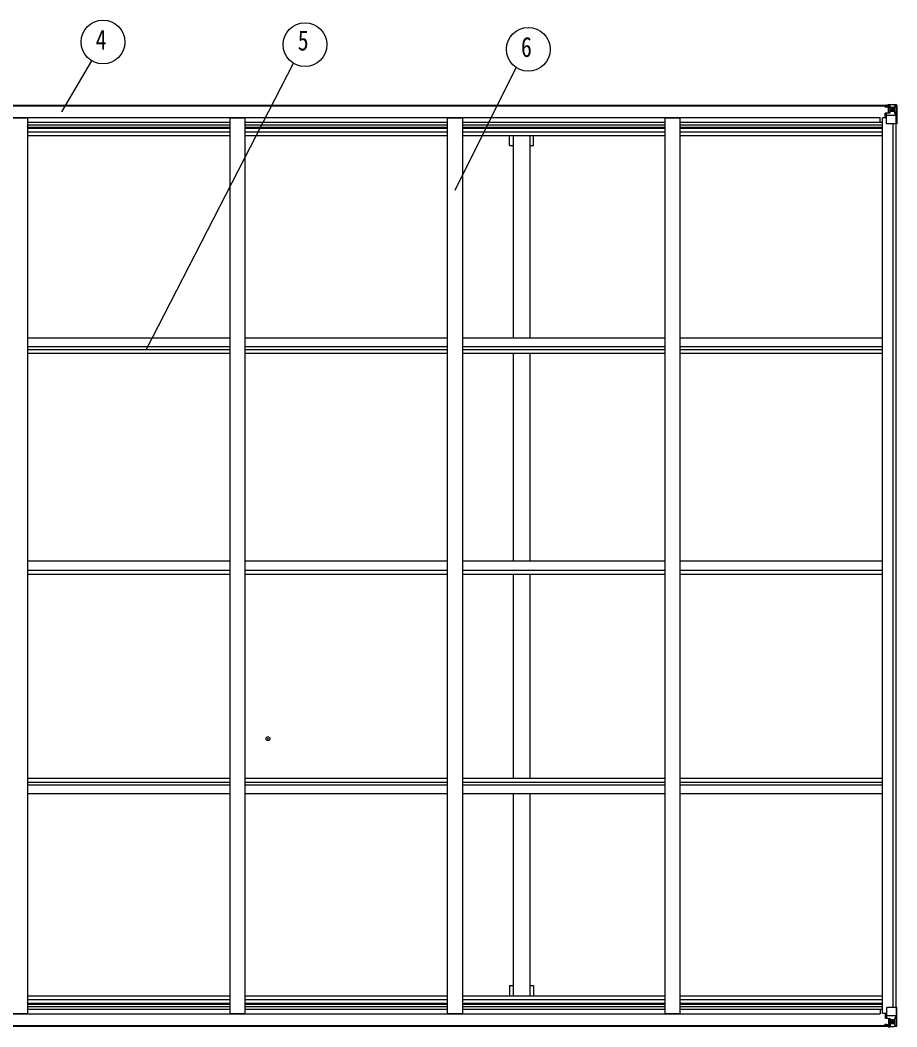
# Model space of a CAD drawing. Units: millimetres, scale not verified. Extents: x -10512 to 10512, y -7425 to 7425.
# Drawn here: x -570 to 2316, y -1334 to 1980 of the extents above; entities that cross this region are included whole.
import ezdxf
from ezdxf.enums import TextEntityAlignment as Align

# ---------------------------------------------------------------- set-up
doc = ezdxf.new("R2010")
doc.units = ezdxf.units.MM
doc.header["$LTSCALE"] = 25
doc.header["$PDMODE"] = 32
doc.header["$PDSIZE"] = 12.5
for name, color, linetype in [('0-4_YKK_13', 4, 'Continuous'), ('0-5_YKK_A1', 4, 'Continuous'), ('0-6_YKK_D', 6, 'Continuous')]:
    doc.layers.add(name, color=color, linetype=linetype)
doc.styles.add('ＭＳ ゴシック', font='')
doc.styles.get('ＭＳ ゴシック').set_extended_font_data('MS Gothic')

msp = doc.modelspace()

# ---------------------------------------------------------------- linework, layer by layer
at = {"layer": '0-4_YKK_13'}
for p, q in [((2276.24, 1696.84), (2276.24, 1697.85)), ((2277.24, 1696.84), (2276.24, 1696.84)), ((2276.24, 1696.84), (2276.24, 1695.28)), ((2276.24, 1695.16), (2276.24, 1695.28)), ((2277.24, 1697.85), (2277.24, 1696.84)), ((2282.24, 1696.84), (2277.24, 1696.84)), ((2282.44, 1700.34), (2280.75, 1699.91)), ((2282.24, 1695.24), (2282.24, 1696.84)), ((2282.24, 1695.24), (2292.24, 1695.15)), ((2282.44, 1700.34), (2282.74, 1700.34)), ((2282.74, 1700.34), (2282.74, 1699.91)), ((2284.24, 1697.1), (2292.24, 1697.1)), ((2284.24, 1697.08), (2292.24, 1697.08)), ((2287.74, 1702.54), (2294.24, 1702.14)), ((2287.74, 1701.66), (2287.74, 1702.54)), ((2294.24, 1701.26), (2287.74, 1701.66)), ((2287.74, 1701.14), (2287.74, 1701.66)), ((2287.74, 1701.14), (2287.74, 1700.73)), ((2287.74, 1700.73), (2292.74, 1700.64)), ((2287.74, 1700.73), (2287.74, 1699.91)), ((2288.74, 1675.04), (2288.74, 1695.01)), ((2292.63, 1694.78), (2288.74, 1694.78)), ((2288.74, 1691.15), (2292.74, 1691.15)), ((2292.24, 1697.1), (2292.24, 1695.15)), ((2292.24, 1696.08), (2292.74, 1696.08)), ((2292.24, 1694.98), (2292.24, 1695.15)), ((2292.24, 1695.15), (2292.24, 1695.15)), ((2292.74, 1696.44), (2294.24, 1696.44)), ((2292.74, 1692.9), (2294.24, 1692.9)), ((2294.24, 1676.05), (2294.24, 1702.14)), ((2294.24, 1702.03), (2306.24, 1701.25)), ((2295.24, 1692.9), (2294.24, 1692.9)), ((2306.24, 1692.9), (2294.24, 1692.9)), ((2308.57, 1692.85), (2306.24, 1692.91)), ((2306.33, 1701.24), (2314.25, 1700.77)), ((2308.57, 1679.38), (2308.57, 1692.85)), ((2309.43, 1696.35), (2312.16, 1700.02)), ((2313.39, 1699.8), (2313.4, 1699.73)), ((2313.4, 1639.14), (2313.4, 1699.73)), ((2315.3, 1700.86), (2315.3, 1700.86)), ((2315.3, 1700.81), (2315.3, 1700.85)), ((2316.24, 1699.85), (2316.24, 1699.82)), ((2277.74, 1674.01), (2278.74, 1674.02)), ((2277.74, 1658.23), (2277.74, 1674.01)), ((2278.74, 1672.29), (2277.74, 1672.29)), ((2277.74, 1662.14), (2282.24, 1662.14)), ((2282.79, 1674.06), (2278.74, 1674.02)), ((2282.24, 1640.14), (2282.24, 1673.24)), ((2306.24, 1665.81), (2282.24, 1665.81)), ((2293.41, 1675.79), (2283.07, 1674.14)), ((2283.07, 1673.5), (2293.41, 1675.15)), ((2283.07, 1674.14), (2283.07, 1673.5)), ((2288.74, 1682.94), (2292.74, 1682.94)), ((2292.74, 1679.34), (2294.24, 1679.34)), ((2293.41, 1675.15), (2293.41, 1675.79)), ((2306.24, 1679.34), (2294.24, 1679.34)), ((2300.76, 1685.7), (2300.76, 1684.74)), ((2306.24, 1679.34), (2308.57, 1679.38)), ((2306.24, 1679.34), (2306.24, 1679.34)), ((2312.85, 1666.03), (2306.24, 1665.81)), ((2312.85, 1666.03), (2308.71, 1678.11)), ((2313.4, 1639.14), (2283.24, 1639.14)), ((2277.74, -1289.23), (2277.74, -1305.01)), ((2277.74, -1289.23), (2277.74, -1305.01)), ((2282.24, -1271.14), (2282.24, -1304.24)), ((2282.24, -1271.14), (2282.24, -1304.24)), ((2313.4, -1270.14), (2283.24, -1270.14)), ((2313.4, -1270.14), (2283.24, -1270.14)), ((2313.4, -1270.14), (2313.4, -1330.73)), ((2313.4, -1270.14), (2313.4, -1330.73)), ((2277.74, -1293.14), (2282.24, -1293.14)), ((2277.74, -1293.14), (2282.24, -1293.14)), ((2278.74, -1303.29), (2277.74, -1303.29)), ((2278.74, -1303.29), (2277.74, -1303.29)), ((2277.74, -1305.01), (2278.74, -1305.02)), ((2277.74, -1305.01), (2278.74, -1305.02)), ((2282.79, -1305.06), (2278.74, -1305.02)), ((2282.79, -1305.06), (2278.74, -1305.02)), ((2306.24, -1296.81), (2282.24, -1296.81)), ((2306.24, -1296.81), (2282.24, -1296.81)), ((2283.07, -1304.5), (2293.41, -1306.15)), ((2283.07, -1305.13), (2283.07, -1304.5)), ((2283.07, -1304.5), (2293.41, -1306.15)), ((2283.07, -1305.13), (2283.07, -1304.5)), ((2293.41, -1306.79), (2283.07, -1305.13)), ((2293.41, -1306.79), (2283.07, -1305.13)), ((2288.74, -1306.04), (2288.74, -1326.01)), ((2288.74, -1306.04), (2288.74, -1326.01)), ((2288.74, -1313.94), (2292.74, -1313.94)), ((2288.74, -1313.94), (2292.74, -1313.94)), ((2288.74, -1322.15), (2292.74, -1322.15)), ((2288.74, -1322.15), (2292.74, -1322.15)), ((2292.74, -1310.34), (2294.24, -1310.34)), ((2292.74, -1310.34), (2294.24, -1310.34)), ((2292.74, -1323.9), (2294.24, -1323.9)), ((2292.74, -1323.9), (2294.24, -1323.9)), ((2293.41, -1306.15), (2293.41, -1306.79)), ((2293.41, -1306.15), (2293.41, -1306.79)), ((2294.24, -1307.05), (2294.24, -1333.14)), ((2294.24, -1307.05), (2294.24, -1333.14)), ((2306.24, -1310.34), (2294.24, -1310.34)), ((2306.24, -1310.34), (2294.24, -1310.34)), ((2295.24, -1323.9), (2294.24, -1323.9)), ((2306.24, -1323.9), (2294.24, -1323.9)), ((2295.24, -1323.9), (2294.24, -1323.9)), ((2306.24, -1323.9), (2294.24, -1323.9)), ((2300.76, -1316.7), (2300.76, -1315.74)), ((2300.76, -1316.7), (2300.76, -1315.74)), ((2312.85, -1297.02), (2306.24, -1296.81)), ((2312.85, -1297.02), (2306.24, -1296.81)), ((2306.24, -1310.34), (2306.24, -1310.34)), ((2306.24, -1310.34), (2308.57, -1310.37)), ((2306.24, -1310.34), (2306.24, -1310.34)), ((2306.24, -1310.34), (2308.57, -1310.37)), ((2308.57, -1323.85), (2306.24, -1323.9)), ((2308.57, -1323.85), (2306.24, -1323.9)), ((2308.57, -1310.37), (2308.57, -1323.85)), ((2308.57, -1310.37), (2308.57, -1323.85)), ((2312.85, -1297.02), (2308.71, -1309.11)), ((2312.85, -1297.02), (2308.71, -1309.11)), ((2276.24, -1326.16), (2276.24, -1326.28)), ((2276.24, -1326.16), (2276.24, -1326.28)), ((2276.24, -1327.84), (2276.24, -1326.28)), ((2276.24, -1327.84), (2276.24, -1326.28)), ((2276.24, -1327.84), (2276.24, -1328.85)), ((2277.24, -1327.84), (2276.24, -1327.84)), ((2276.24, -1327.84), (2276.24, -1328.85)), ((2277.24, -1327.84), (2276.24, -1327.84)), ((2277.24, -1328.85), (2277.24, -1327.84)), ((2282.24, -1327.84), (2277.24, -1327.84)), ((2277.24, -1328.85), (2277.24, -1327.84)), ((2282.24, -1327.84), (2277.24, -1327.84)), ((2282.44, -1331.34), (2280.75, -1330.91)), ((2282.44, -1331.34), (2280.75, -1330.91)), ((2282.24, -1326.23), (2292.24, -1326.15)), ((2282.24, -1326.23), (2292.24, -1326.15)), ((2282.24, -1326.23), (2282.24, -1327.84)), ((2282.24, -1326.23), (2282.24, -1327.84)), ((2282.44, -1331.34), (2282.74, -1331.34)), ((2282.44, -1331.34), (2282.74, -1331.34)), ((2282.74, -1331.34), (2282.74, -1330.91)), ((2282.74, -1331.34), (2282.74, -1330.91)), ((2284.24, -1328.08), (2292.24, -1328.08)), ((2284.24, -1328.08), (2292.24, -1328.08)), ((2284.24, -1328.1), (2292.24, -1328.1)), ((2284.24, -1328.1), (2292.24, -1328.1)), ((2287.74, -1331.73), (2287.74, -1330.91)), ((2287.74, -1331.73), (2287.74, -1330.91)), ((2287.74, -1331.73), (2292.74, -1331.64)), ((2287.74, -1331.73), (2292.74, -1331.64)), ((2287.74, -1332.14), (2287.74, -1331.73)), ((2287.74, -1332.14), (2287.74, -1331.73)), ((2287.74, -1332.14), (2287.74, -1332.66)), ((2287.74, -1332.14), (2287.74, -1332.66)), ((2294.24, -1332.26), (2287.74, -1332.66)), ((2294.24, -1332.26), (2287.74, -1332.66)), ((2287.74, -1332.66), (2287.74, -1333.54)), ((2287.74, -1332.66), (2287.74, -1333.54)), ((2287.74, -1333.54), (2294.24, -1333.14)), ((2287.74, -1333.54), (2294.24, -1333.14)), ((2292.63, -1325.78), (2288.74, -1325.78)), ((2292.63, -1325.78), (2288.74, -1325.78)), ((2292.24, -1325.98), (2292.24, -1326.15)), ((2292.24, -1325.98), (2292.24, -1326.15)), ((2292.24, -1326.15), (2292.24, -1326.15)), ((2292.24, -1328.1), (2292.24, -1326.15)), ((2292.24, -1326.15), (2292.24, -1326.15)), ((2292.24, -1328.1), (2292.24, -1326.15)), ((2292.24, -1327.08), (2292.74, -1327.08)), ((2292.24, -1327.08), (2292.74, -1327.08)), ((2292.74, -1327.44), (2294.24, -1327.44)), ((2292.74, -1327.44), (2294.24, -1327.44)), ((2294.24, -1333.03), (2306.24, -1332.25)), ((2294.24, -1333.03), (2306.24, -1332.25)), ((2306.33, -1332.24), (2314.25, -1331.77)), ((2306.33, -1332.24), (2314.25, -1331.77)), ((2309.43, -1327.35), (2312.16, -1331.02)), ((2309.43, -1327.35), (2312.16, -1331.02)), ((2313.39, -1330.8), (2313.4, -1330.73)), ((2313.39, -1330.8), (2313.4, -1330.73)), ((2315.3, -1331.81), (2315.3, -1331.85)), ((2315.3, -1331.81), (2315.3, -1331.85)), ((2315.3, -1331.86), (2315.3, -1331.86)), ((2315.3, -1331.86), (2315.3, -1331.86)), ((2316.24, -1330.85), (2316.24, -1330.81)), ((2316.24, -1330.85), (2316.24, -1330.81))]:
    msp.add_line(p, q, dxfattribs=at)
for points in [[(2282.24, 1695.24), (2282.24, 1695.23), (2276.24, 1695.28)], [(2277.24, 1695.12), (2292.24, 1694.98), (2292.24, 1694.98)], [(2292.24, 1696.08), (2284.24, 1696.08), (2284.24, 1697.85)], [(2287.74, 1701.14), (2292.74, 1701.14), (2292.74, 1675.68)], [(2315.3, 1700.86), (2306.24, 1701.41), (2294.24, 1702.14)], [(2316.24, 1699.82), (2316.24, 1639.14), (2313.4, 1639.14)], [(2278.74, 1674.02), (2278.74, 1672.29), (2282.24, 1672.27)], [(2299.8, 1687.62), (2298.84, 1687.62), (2298.84, 1686.66), (2299.8, 1686.66)], [(2301.72, 1688.58), (2301.72, 1689.54), (2300.76, 1689.54), (2300.76, 1688.58)], [(2300.76, 1684.74), (2301.72, 1684.74), (2301.72, 1685.7)], [(2302.68, 1686.66), (2303.64, 1686.66), (2303.64, 1687.62), (2302.68, 1687.62)], [(2316.24, -1330.81), (2316.24, -1270.14), (2313.4, -1270.14)], [(2316.24, -1330.81), (2316.24, -1270.14), (2313.4, -1270.14)], [(2278.74, -1305.02), (2278.74, -1303.29), (2282.24, -1303.27)], [(2278.74, -1305.02), (2278.74, -1303.29), (2282.24, -1303.27)], [(2287.74, -1332.14), (2292.74, -1332.14), (2292.74, -1306.68)], [(2287.74, -1332.14), (2292.74, -1332.14), (2292.74, -1306.68)], [(2299.8, -1318.62), (2298.84, -1318.62), (2298.84, -1317.66), (2299.8, -1317.66)], [(2299.8, -1318.62), (2298.84, -1318.62), (2298.84, -1317.66), (2299.8, -1317.66)], [(2300.76, -1315.74), (2301.72, -1315.74), (2301.72, -1316.7)], [(2300.76, -1315.74), (2301.72, -1315.74), (2301.72, -1316.7)], [(2301.72, -1319.58), (2301.72, -1320.54), (2300.76, -1320.54), (2300.76, -1319.58)], [(2301.72, -1319.58), (2301.72, -1320.54), (2300.76, -1320.54), (2300.76, -1319.58)], [(2302.68, -1317.66), (2303.64, -1317.66), (2303.64, -1318.62), (2302.68, -1318.62)], [(2302.68, -1317.66), (2303.64, -1317.66), (2303.64, -1318.62), (2302.68, -1318.62)], [(2282.24, -1326.23), (2282.24, -1326.22), (2276.24, -1326.28)], [(2282.24, -1326.23), (2282.24, -1326.22), (2276.24, -1326.28)], [(2277.24, -1326.11), (2292.24, -1325.98), (2292.24, -1325.98)], [(2277.24, -1326.11), (2292.24, -1325.98), (2292.24, -1325.98)], [(2292.24, -1327.08), (2284.24, -1327.08), (2284.24, -1328.85)], [(2292.24, -1327.08), (2284.24, -1327.08), (2284.24, -1328.85)], [(2315.3, -1331.86), (2306.24, -1332.41), (2294.24, -1333.14)], [(2315.3, -1331.86), (2306.24, -1332.41), (2294.24, -1333.14)]]:
    msp.add_lwpolyline(points, dxfattribs=at)
for centre in [(2301.24, 1687.14), (2301.24, -1318.14), (2301.24, -1318.14)]:
    msp.add_circle(centre, 5.3, dxfattribs=at)
for centre, radius, start, end in [((2277.1, 1702.8), 7.69, 263.56574, 271.03001), ((2292.24, 1697.6), 0.5, 270.00309, 0.00198), ((2292.24, 1697.58), 0.5, 269.99891, 359.99891), ((2292.24, 1694.65), 0.5, 359.95536, 89.47105), ((2292.23, 1694.47), 0.513, 358.95293, 88.11972), ((2312.11, 1699.85), 1.28, 357.54105, 48.82169), ((2314.09, 1713.46), 12.7, 264.89689, 270.75534), ((2315.24, 1699.86), 1, 359.99921, 86.49983), ((2315.24, 1699.85), 0.999, 0.04917, 86.5576), ((2315.24, 1699.81), 0.999, 0.04917, 86.5576), ((2283.18, 1673.2), 0.937, 96.73234, 177.67791), ((2283.18, 1672.57), 0.937, 96.73234, 177.67791), ((2293.3, 1676.72), 0.937, 276.73234, 357.67791), ((2293.3, 1676.09), 0.937, 276.73234, 357.67791), ((2299.8, 1688.58), 0.96, 270, 0), ((2299.8, 1685.7), 0.96, 0, 90), ((2302.68, 1688.58), 0.96, 180, 270), ((2302.68, 1685.7), 0.96, 90, 180), ((2283.24, 1640.14), 1, 180, 270), ((2283.24, -1271.14), 1, 90, 180), ((2283.24, -1271.14), 1, 90, 180), ((2283.18, -1303.57), 0.937, 182.32209, 263.26766), ((2283.18, -1303.57), 0.937, 182.32209, 263.26766), ((2283.18, -1304.2), 0.937, 182.32209, 263.26766), ((2283.18, -1304.2), 0.937, 182.32209, 263.26766), ((2292.23, -1325.47), 0.513, 271.88028, 1.04707), ((2292.23, -1325.47), 0.513, 271.88028, 1.04707), ((2293.3, -1307.08), 0.937, 2.32209, 83.26766), ((2293.3, -1307.08), 0.937, 2.32209, 83.26766), ((2293.3, -1307.72), 0.937, 2.32209, 83.26766), ((2293.3, -1307.72), 0.937, 2.32209, 83.26766), ((2299.8, -1316.7), 0.96, 270, 0), ((2299.8, -1316.7), 0.96, 270, 0), ((2299.8, -1319.58), 0.96, 0, 90), ((2299.8, -1319.58), 0.96, 0, 90), ((2302.68, -1316.7), 0.96, 180, 270), ((2302.68, -1316.7), 0.96, 180, 270), ((2302.68, -1319.58), 0.96, 90, 180), ((2302.68, -1319.58), 0.96, 90, 180), ((2277.1, -1333.8), 7.69, 88.96999, 96.43426), ((2277.1, -1333.8), 7.69, 88.96999, 96.43426), ((2292.24, -1325.65), 0.5, 270.52895, 0.04464), ((2292.24, -1325.65), 0.5, 270.52895, 0.04464), ((2292.24, -1328.58), 0.5, 0.00109, 90.00109), ((2292.24, -1328.58), 0.5, 0.00109, 90.00109), ((2292.24, -1328.6), 0.5, 359.99802, 89.99691), ((2292.24, -1328.6), 0.5, 359.99802, 89.99691), ((2312.11, -1330.85), 1.28, 311.17831, 2.45895), ((2312.11, -1330.85), 1.28, 311.17831, 2.45895), ((2314.09, -1344.46), 12.7, 89.24466, 95.10311), ((2314.09, -1344.46), 12.7, 89.24466, 95.10311), ((2315.24, -1330.81), 0.999, 273.4424, 359.95083), ((2315.24, -1330.81), 0.999, 273.4424, 359.95083), ((2315.24, -1330.85), 0.999, 273.4424, 359.95083), ((2315.24, -1330.85), 0.999, 273.4424, 359.95083), ((2315.24, -1330.86), 1, 273.50017, 0.00079), ((2315.24, -1330.86), 1, 273.50017, 0.00079)]:
    msp.add_arc(centre, radius, start, end, dxfattribs=at)
for centre, major_axis, ratio, start_param, end_param in [((2387.99, 1692.9), (-81.75, 0), 0.061163, 6.2824128, 6.2831853), ((2311.44, 1692.77), (-0.03, 5), 0.573921, 0.7672717, 1.551125), ((2313.11, 1697.84), (0.02, 3), 0.466854, 0.125683, 0.7596956), ((2313.3, 1700.93), (-2, 0.12), 0.060933, 2.0712557, 3.1453404), ((2114.3, 1713.17), (-201, 12.36), 0.060933, 3.1453404, 3.145839), ((2309.98, 1679.4), (0, 3), 0.468246, 1.5772882, 2.0127935), ((2312.13, 1668.37), (-0.85, 2.32), 0.403757, 3.0087805, 3.9744392), ((2387.99, -1323.9), (-81.75, 0), 0.061163, 0, 0.0007725), ((2387.99, -1323.9), (-81.75, 0), 0.061163, 0, 0.0007725), ((2311.44, -1323.76), (-0.03, -5), 0.573921, 4.7320603, 5.5159136), ((2311.44, -1323.76), (-0.03, -5), 0.573921, 4.7320603, 5.5159136), ((2309.98, -1310.4), (0, -3), 0.468246, 4.2703918, 4.7058971), ((2309.98, -1310.4), (0, -3), 0.468246, 4.2703918, 4.7058971), ((2312.13, -1299.37), (-0.85, -2.32), 0.403757, 2.3087461, 3.2744049), ((2312.13, -1299.37), (-0.85, -2.32), 0.403757, 2.3087461, 3.2744049), ((2313.11, -1328.84), (0.02, -3), 0.466854, 5.5234897, 6.1575023), ((2313.11, -1328.84), (0.02, -3), 0.466854, 5.5234897, 6.1575023), ((2313.3, -1331.93), (-2, -0.12), 0.060933, 3.1378449, 4.2119296), ((2313.3, -1331.93), (-2, -0.12), 0.060933, 3.1378449, 4.2119296), ((2114.3, -1344.17), (-201, -12.36), 0.060933, 3.1373463, 3.1378449), ((2114.3, -1344.17), (-201, -12.36), 0.060933, 3.1373463, 3.1378449)]:
    msp.add_ellipse(centre, major_axis=major_axis, ratio=ratio, start_param=start_param, end_param=end_param, dxfattribs=at)
at = {"layer": '0-5_YKK_A1'}
for p, q in [((-3432.26, 1699.91), (2292.74, 1699.91)), ((-3432.26, 1697.85), (2292.74, 1697.85)), ((-3401.26, 1659.65), (2261.74, 1659.65)), ((-594.76, 1658.54), (-544.76, 1658.54)), ((-544.76, -1289.54), (-544.76, 1658.54)), ((121.24, 1658.54), (171.24, 1658.54)), ((121.24, -1289.54), (121.24, 1658.54)), ((171.24, -1289.54), (171.24, 1658.54)), ((837.24, 1658.54), (887.24, 1658.54)), ((837.24, -1289.54), (837.24, 1658.54)), ((887.24, -1289.54), (887.24, 1658.54)), ((1553.24, 1658.54), (1603.24, 1658.54)), ((1553.24, -1289.54), (1553.24, 1658.54)), ((1603.24, -1289.54), (1603.24, 1658.54)), ((2261.74, 1644.57), (2261.74, 1659.65)), ((2269.24, -1289.23), (2269.24, 1658.15)), ((2282.24, 1658.15), (2269.24, 1658.15)), ((-544.76, 1644.57), (121.24, 1644.57)), ((-544.76, 1635.21), (121.24, 1635.21)), ((-544.76, 1628.13), (121.24, 1628.13)), ((-544.76, 1624.35), (121.24, 1624.35)), ((171.24, 1644.57), (837.24, 1644.57)), ((171.24, 1635.21), (837.24, 1635.21)), ((171.24, 1628.13), (837.24, 1628.13)), ((171.24, 1624.35), (837.24, 1624.35)), ((887.24, 1644.57), (1553.24, 1644.57)), ((887.24, 1635.21), (1553.24, 1635.21)), ((887.24, 1628.13), (1553.24, 1628.13)), ((887.24, 1624.35), (1553.24, 1624.35)), ((1603.24, 1644.57), (2269.24, 1644.57)), ((1603.24, 1635.21), (2269.24, 1635.21)), ((1603.24, 1628.13), (2269.24, 1628.13)), ((1603.24, 1624.35), (2269.24, 1624.35)), ((2304.54, -1270.14), (2304.54, 1639.14)), ((2314.24, -1270.14), (2314.24, 1639.14)), ((-544.76, 1613.01), (121.24, 1613.01)), ((-544.76, 1600.18), (121.24, 1600.18)), ((171.24, 1613.01), (837.24, 1613.01)), ((171.24, 1600.18), (837.24, 1600.18)), ((887.24, 1613.01), (1553.24, 1613.01)), ((887.24, 1600.18), (1553.24, 1600.18)), ((1040.74, 1567.35), (1040.74, 1600.18)), ((1052.74, 1600.18), (1052.74, 934.9)), ((1107.74, 1600.18), (1107.74, 934.9)), ((1119.74, 1567.35), (1119.74, 1600.18)), ((1603.24, 1613.01), (2269.24, 1613.01)), ((1603.24, 1600.18), (2269.24, 1600.18)), ((1040.74, 1567.35), (1052.74, 1567.35)), ((-544.76, 934.9), (121.24, 934.9)), ((171.24, 934.9), (837.24, 934.9)), ((887.24, 934.9), (1553.24, 934.9)), ((1603.24, 934.9), (2269.24, 934.9)), ((-544.76, 905.78), (121.24, 905.78)), ((-544.76, 896.57), (121.24, 896.57)), ((171.24, 905.78), (837.24, 905.78)), ((171.24, 896.57), (837.24, 896.57)), ((887.24, 905.78), (1553.24, 905.78)), ((887.24, 896.57), (1553.24, 896.57)), ((1603.24, 905.78), (2269.24, 905.78)), ((1603.24, 896.57), (2269.24, 896.57)), ((-544.76, 883.67), (121.24, 883.67)), ((171.24, 883.67), (837.24, 883.67)), ((887.24, 883.67), (1553.24, 883.67)), ((1052.74, 883.67), (1052.74, 200)), ((1107.74, 883.67), (1107.74, 200)), ((1603.24, 883.67), (2269.24, 883.67)), ((-544.76, 200), (121.24, 200)), ((171.24, 200), (837.24, 200)), ((887.24, 200), (1553.24, 200)), ((1603.24, 200), (2269.24, 200)), ((-544.76, 170), (121.24, 170)), ((171.24, 170), (837.24, 170)), ((887.24, 170), (1553.24, 170)), ((1603.24, 170), (2269.24, 170)), ((-544.76, 157), (121.24, 157)), ((171.24, 157), (837.24, 157)), ((887.24, 157), (1553.24, 157)), ((1052.74, 157), (1052.74, -514.67)), ((1107.74, 157), (1107.74, -514.67)), ((1603.24, 157), (2269.24, 157)), ((-544.76, -514.67), (121.24, -514.67)), ((-544.76, -527.57), (121.24, -527.57)), ((171.24, -514.67), (837.24, -514.67)), ((171.24, -527.57), (837.24, -527.57)), ((887.24, -514.67), (1553.24, -514.67)), ((887.24, -527.57), (1553.24, -527.57)), ((1603.24, -514.67), (2269.24, -514.67)), ((1603.24, -527.57), (2269.24, -527.57)), ((-544.76, -536.78), (121.24, -536.78)), ((171.24, -536.78), (837.24, -536.78)), ((887.24, -536.78), (1553.24, -536.78)), ((1603.24, -536.78), (2269.24, -536.78)), ((-544.76, -565.9), (121.24, -565.9)), ((171.24, -565.9), (837.24, -565.9)), ((887.24, -565.9), (1553.24, -565.9)), ((1052.74, -565.9), (1052.74, -1231.18)), ((1107.74, -565.9), (1107.74, -1231.18)), ((1603.24, -565.9), (2269.24, -565.9)), ((1040.74, -1197.35), (1052.74, -1197.35)), ((1040.74, -1197.35), (1040.74, -1231.18)), ((-544.76, -1231.18), (121.24, -1231.18)), ((-544.76, -1244.01), (121.24, -1244.01)), ((-544.76, -1255.35), (121.24, -1255.35)), ((-544.76, -1259.13), (121.24, -1259.13)), ((171.24, -1231.18), (837.24, -1231.18)), ((171.24, -1244.01), (837.24, -1244.01)), ((171.24, -1255.35), (837.24, -1255.35)), ((171.24, -1259.13), (837.24, -1259.13)), ((887.24, -1231.18), (1553.24, -1231.18)), ((887.24, -1244.01), (1553.24, -1244.01)), ((887.24, -1255.35), (1553.24, -1255.35)), ((887.24, -1259.13), (1553.24, -1259.13)), ((1603.24, -1231.18), (2269.24, -1231.18)), ((1603.24, -1244.01), (2269.24, -1244.01)), ((1603.24, -1255.35), (2269.24, -1255.35)), ((1603.24, -1259.13), (2269.24, -1259.13)), ((-3401.26, -1290.65), (2261.74, -1290.65)), ((-594.76, -1289.54), (-544.76, -1289.54)), ((-544.76, -1266.21), (121.24, -1266.21)), ((-544.76, -1275.57), (121.24, -1275.57)), ((121.24, -1289.54), (171.24, -1289.54)), ((171.24, -1266.21), (837.24, -1266.21)), ((171.24, -1275.57), (837.24, -1275.57)), ((837.24, -1289.54), (887.24, -1289.54)), ((887.24, -1266.21), (1553.24, -1266.21)), ((887.24, -1275.57), (1553.24, -1275.57)), ((1553.24, -1289.54), (1603.24, -1289.54)), ((1603.24, -1266.21), (2269.24, -1266.21)), ((1603.24, -1275.57), (2269.24, -1275.57)), ((2261.74, -1275.57), (2261.74, -1290.65)), ((2282.24, -1289.23), (2269.24, -1289.23)), ((-3432.26, -1328.85), (2292.74, -1328.85)), ((-3432.26, -1330.91), (2292.74, -1330.91))]:
    msp.add_line(p, q, dxfattribs=at)
for points in [[(1107.74, 1567.35), (1119.74, 1567.35), (1119.74, 1600.18)], [(1107.74, -1197.35), (1119.74, -1197.35), (1119.74, -1231.18)]]:
    msp.add_lwpolyline(points, dxfattribs=at)
msp.add_point((245.97, -384.99), dxfattribs=at)
at = {"layer": '0-6_YKK_D'}
for p, q in [((-432.25, 1678.53), (-333.55, 1846.16)), ((-155.3, 895.36), (330.46, 1838.12)), ((861.75, 1420.42), (1063.58, 1823.84))]:
    msp.add_line(p, q, dxfattribs=at)
for centre in [(-297.02, 1908.2), (368.01, 1899.56), (1102.86, 1884.18)]:
    msp.add_circle(centre, 72, dxfattribs=at)

# ---------------------------------------------------------------- texts
at = {"layer": '0-6_YKK_D', "style": 'ＭＳ ゴシック', "width": 0.8}
for s, p in [('4', (-321.02, 1863.2)), ('5', (344.01, 1860.56)), ('6', (1078.86, 1839.18))]:
    msp.add_text(s, height=65.98, dxfattribs=at).set_placement(p, align=Align.BOTTOM_LEFT)

doc.saveas('drawing.dxf')
